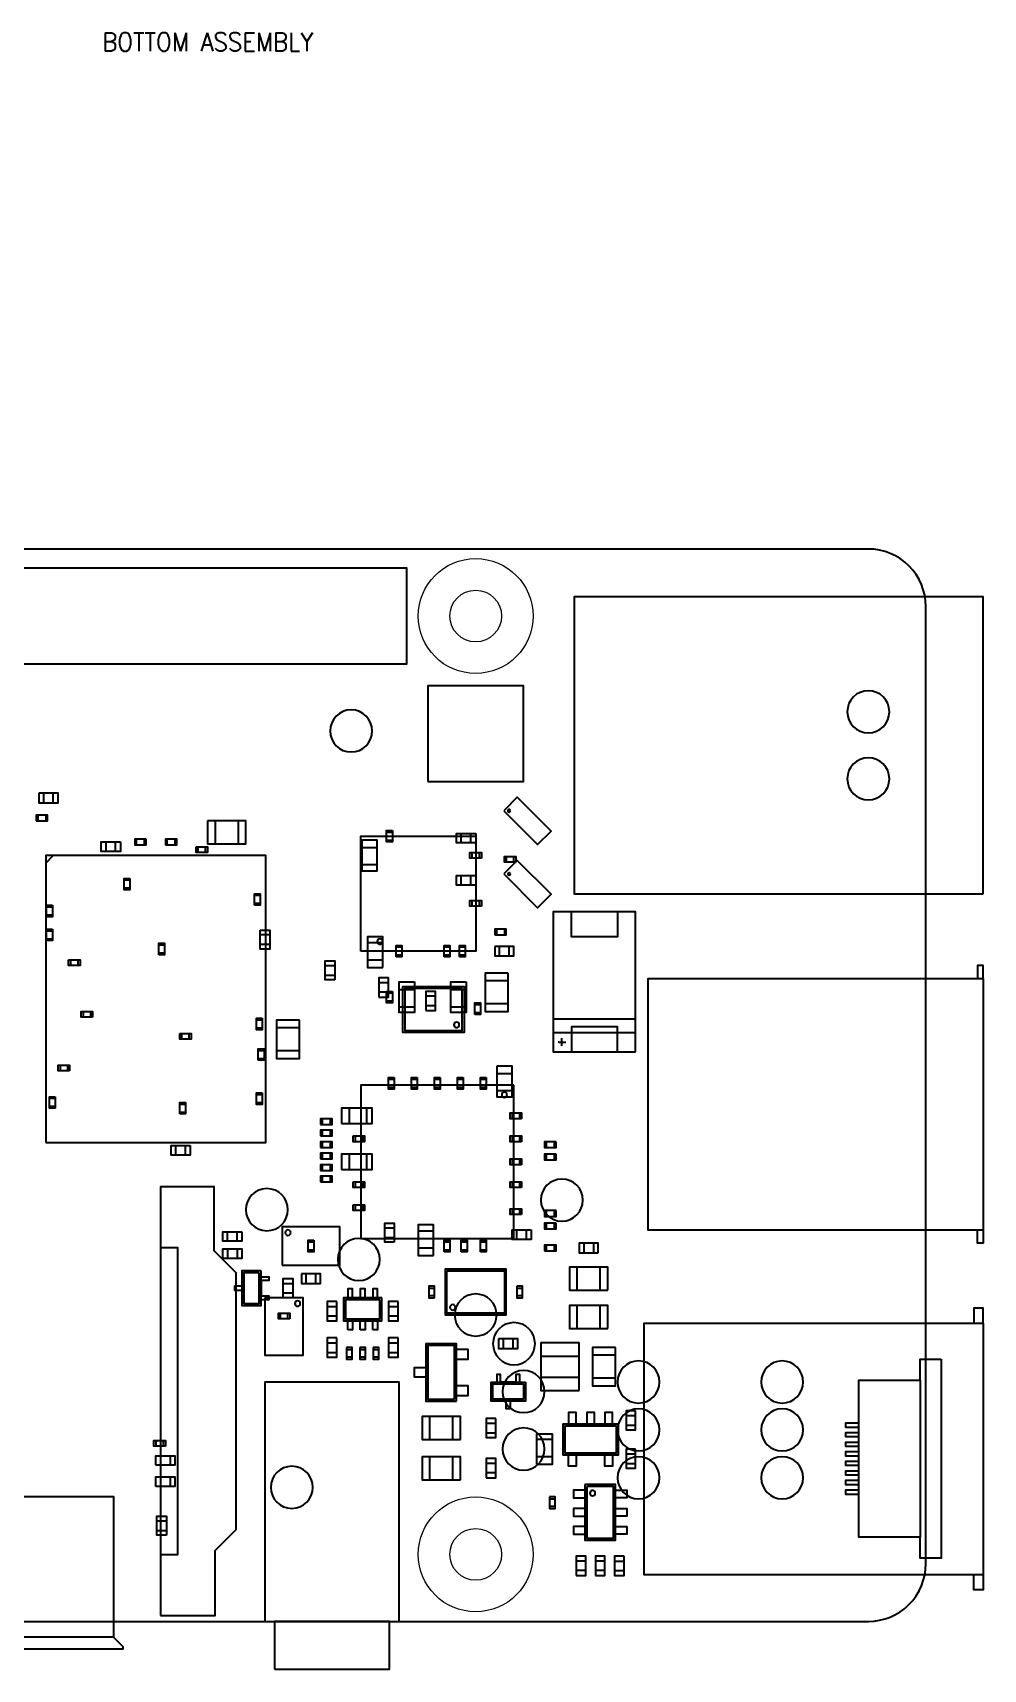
# Model space of a CAD drawing. Header units: millimetres. Extents: x -2.3 to 88, y -2.5 to 83.
# Drawn here: x 38.4 to 88, y -2.5 to 83 of the extents above; entities that cross this region are included whole.
import ezdxf

# ---------------------------------------------------------------- set-up
doc = ezdxf.new("R2010")
doc.units = ezdxf.units.MM
doc.layers.get('0').update_dxf_attribs({"lineweight": 0})
for name, color, linetype in [('BOARD_OUTLINE', 85, 'Continuous'), ('PARTS_BOTTOM', 12, 'Continuous'), ('PARTS_TOP', 111, 'Continuous')]:
    doc.layers.add(name, color=color, linetype=linetype)
doc.styles.get("Standard").update_dxf_attribs({"font": 'standard'})

msp = doc.modelspace()

# ---------------------------------------------------------------- linework, layer by layer
for centre, radius in [((61.5, 52.5), 3), ((61.5, 52.5), 1.35), ((61.5, 3.5), 3), ((61.5, 3.5), 1.35)]:
    msp.add_circle(centre, radius)
at = {"layer": 'BOARD_OUTLINE'}
msp.add_lwpolyline([(3, 0), (82, 0, 0.414214), (85, 3), (85, 53, 0.414214), (82, 56), (3, 56, 0.414214), (0, 53), (0, 3, 0.414214)], format="xyb", close=True, dxfattribs=at)
at = {"layer": 'PARTS_BOTTOM'}
for points in [[(83.1, 47.5, 1), (80.9, 47.5, 1), (83.1, 47.5, 1)], [(56.1, 46.5, 1), (53.9, 46.5, 1), (56.1, 46.5, 1)], [(83.1, 44, 1), (80.9, 44, 1), (83.1, 44, 1)], [(67.1, 22, 1), (64.9, 22, 1), (67.1, 22, 1)], [(51.7, 21.5, 1), (49.5, 21.5, 1), (51.7, 21.5, 1)], [(56.5, 18.9, 1), (54.3, 18.9, 1), (56.5, 18.9, 1)], [(62.6, 16, 1), (60.4, 16, 1), (62.6, 16, 1)], [(64.6, 14.5, 1), (62.4, 14.5, 1), (64.6, 14.5, 1)], [(65.1, 12, 1), (62.9, 12, 1), (65.1, 12, 1)], [(71.1, 12.5, 1), (68.9, 12.5, 1), (71.1, 12.5, 1)], [(78.6, 12.5, 1), (76.4, 12.5, 1), (78.6, 12.5, 1)], [(71.1, 10, 1), (68.9, 10, 1), (71.1, 10, 1)], [(78.6, 10, 1), (76.4, 10, 1), (78.6, 10, 1)], [(65.1, 9, 1), (62.9, 9, 1), (65.1, 9, 1)], [(71.1, 7.5, 1), (68.9, 7.5, 1), (71.1, 7.5, 1)], [(78.6, 7.5, 1), (76.4, 7.5, 1), (78.6, 7.5, 1)], [(53, 7, 1), (50.8, 7, 1), (53, 7, 1)]]:
    msp.add_lwpolyline(points, format="xyb", dxfattribs=at)
for points in [[(57.15, 41.3), (57.15, 40.7), (56.85, 40.7), (56.85, 41.3), (57.15, 41.3)], [(57.15, 41.2), (56.85, 41.2)], [(61.5, 41.15), (61.5, 40.65), (60.5, 40.65), (60.5, 41.15), (61.5, 41.15)], [(60.75, 40.65), (60.75, 41.15)], [(61.25, 40.65), (61.25, 41.15)], [(42.95, 40.7), (42.95, 40.2), (41.95, 40.2), (41.95, 40.7), (42.95, 40.7)], [(42.2, 40.2), (42.2, 40.7)], [(42.7, 40.2), (42.7, 40.7)], [(46.9, 40.45), (47.5, 40.45), (47.5, 40.15), (46.9, 40.15), (46.9, 40.45)], [(47, 40.45), (47, 40.15)], [(47.4, 40.15), (47.4, 40.45)], [(55.55, 40.8), (55.55, 39.2), (56.35, 39.2), (56.35, 40.8), (55.55, 40.8)], [(56.35, 40.4), (55.55, 40.4)], [(56.85, 40.8), (57.15, 40.8)], [(56.35, 39.5), (55.55, 39.5)], [(61.8, 39.85), (61.2, 39.85), (61.2, 40.15), (61.8, 40.15), (61.8, 39.85)], [(61.3, 40.15), (61.3, 39.85)], [(61.7, 39.85), (61.7, 40.15)], [(63.6, 39.65), (63, 39.65), (63, 39.95), (63.6, 39.95), (63.6, 39.65)], [(63.1, 39.95), (63.1, 39.65)], [(63.5, 39.65), (63.5, 39.95)], [(43.45, 38.8), (43.45, 38.2), (43.15, 38.2), (43.15, 38.8), (43.45, 38.8)], [(43.45, 38.7), (43.15, 38.7)], [(61.5, 38.95), (61.5, 38.45), (60.5, 38.45), (60.5, 38.95), (61.5, 38.95)], [(60.75, 38.45), (60.75, 38.95)], [(61.25, 38.45), (61.25, 38.95)], [(43.15, 38.3), (43.45, 38.3)], [(49.95, 37.4), (49.95, 38), (50.25, 38), (50.25, 37.4), (49.95, 37.4)], [(50.25, 37.9), (49.95, 37.9)], [(61.8, 37.35), (61.2, 37.35), (61.2, 37.65), (61.8, 37.65), (61.8, 37.35)], [(61.3, 37.65), (61.3, 37.35)], [(61.7, 37.35), (61.7, 37.65)], [(39.4, 37.4), (39.4, 36.8), (39.1, 36.8), (39.1, 37.4), (39.4, 37.4)], [(39.4, 37.3), (39.1, 37.3)], [(39.1, 36.9), (39.4, 36.9)], [(49.95, 37.5), (50.25, 37.5)], [(39.4, 36.15), (39.4, 35.55), (39.1, 35.55), (39.1, 36.15), (39.4, 36.15)], [(39.4, 36.05), (39.1, 36.05)], [(50.25, 36.1), (50.75, 36.1), (50.75, 35.1), (50.25, 35.1), (50.25, 36.1)], [(39.1, 35.65), (39.4, 35.65)], [(44.96, 34.81), (44.96, 35.41), (45.26, 35.41), (45.26, 34.81), (44.96, 34.81)], [(45.26, 35.31), (44.96, 35.31)], [(50.75, 35.85), (50.25, 35.85)], [(50.75, 35.35), (50.25, 35.35)], [(56.65, 34.15), (56.65, 35.75), (55.85, 35.75), (55.85, 34.15), (56.65, 34.15)], [(55.85, 35.45), (56.65, 35.45)], [(57.35, 34.7), (57.35, 35.3), (57.65, 35.3), (57.65, 34.7), (57.35, 34.7)], [(57.65, 35.2), (57.35, 35.2)], [(59.85, 34.7), (59.85, 35.3), (60.15, 35.3), (60.15, 34.7), (59.85, 34.7)], [(60.15, 35.2), (59.85, 35.2)], [(60.65, 34.7), (60.65, 35.3), (60.95, 35.3), (60.95, 34.7), (60.65, 34.7)], [(60.95, 35.2), (60.65, 35.2)], [(40.25, 34.55), (40.85, 34.55), (40.85, 34.25), (40.25, 34.25), (40.25, 34.55)], [(40.35, 34.55), (40.35, 34.25)], [(40.75, 34.25), (40.75, 34.55)], [(44.96, 34.91), (45.26, 34.91)], [(54.15, 33.5), (53.65, 33.5), (53.65, 34.5), (54.15, 34.5), (54.15, 33.5)], [(53.65, 34.25), (54.15, 34.25)], [(55.85, 34.55), (56.65, 34.55)], [(57.35, 34.8), (57.65, 34.8)], [(59.85, 34.8), (60.15, 34.8)], [(60.65, 34.8), (60.95, 34.8)], [(53.65, 33.75), (54.15, 33.75)], [(57.15, 32.9), (57.15, 32.3), (56.85, 32.3), (56.85, 32.9), (57.15, 32.9)], [(57.15, 32.8), (56.85, 32.8)], [(60.9, 33.15), (60.9, 30.75), (57.7, 30.75), (57.7, 33.15), (60.9, 33.15), (60.9, 33.05)], [(60.8, 33.05), (57.8, 33.05), (57.8, 30.85), (60.8, 30.85), (60.8, 33.05)], [(41.5, 31.55), (40.9, 31.55), (40.9, 31.85), (41.5, 31.85), (41.5, 31.55)], [(41, 31.85), (41, 31.55)], [(41.4, 31.55), (41.4, 31.85)], [(56.85, 32.4), (57.15, 32.4)], [(61.45, 31.7), (61.45, 32.3), (61.75, 32.3), (61.75, 31.7), (61.45, 31.7)], [(61.75, 32.2), (61.45, 32.2)], [(61.45, 31.8), (61.75, 31.8)], [(50.35, 31.5), (50.35, 30.9), (50.05, 30.9), (50.05, 31.5), (50.35, 31.5)], [(50.35, 31.4), (50.05, 31.4)], [(50.05, 31), (50.35, 31)], [(46.05, 30.7), (46.65, 30.7), (46.65, 30.4), (46.05, 30.4), (46.05, 30.7)], [(46.15, 30.7), (46.15, 30.4)], [(46.55, 30.4), (46.55, 30.7)], [(50.15, 29.3), (50.15, 29.9), (50.45, 29.9), (50.45, 29.3), (50.15, 29.3)], [(50.45, 29.8), (50.15, 29.8)], [(50.15, 29.4), (50.45, 29.4)], [(40.3, 28.75), (39.7, 28.75), (39.7, 29.05), (40.3, 29.05), (40.3, 28.75)], [(39.8, 29.05), (39.8, 28.75)], [(40.2, 28.75), (40.2, 29.05)], [(57.25, 28.4), (57.25, 27.8), (56.95, 27.8), (56.95, 28.4), (57.25, 28.4)], [(57.25, 28.3), (56.95, 28.3)], [(58.45, 28.4), (58.45, 27.8), (58.15, 27.8), (58.15, 28.4), (58.45, 28.4)], [(58.45, 28.3), (58.15, 28.3)], [(59.65, 28.4), (59.65, 27.8), (59.35, 27.8), (59.35, 28.4), (59.65, 28.4)], [(59.65, 28.3), (59.35, 28.3)], [(60.85, 28.4), (60.85, 27.8), (60.55, 27.8), (60.55, 28.4), (60.85, 28.4)], [(60.85, 28.3), (60.55, 28.3)], [(62.05, 28.4), (62.05, 27.8), (61.75, 27.8), (61.75, 28.4), (62.05, 28.4)], [(62.05, 28.3), (61.75, 28.3)], [(62.6, 29), (62.6, 27.4), (63.4, 27.4), (63.4, 29), (62.6, 29)], [(63.4, 28.6), (62.6, 28.6)], [(39.55, 27.4), (39.55, 26.8), (39.25, 26.8), (39.25, 27.4), (39.55, 27.4)], [(50.35, 27.6), (50.35, 27), (50.05, 27), (50.05, 27.6), (50.35, 27.6)], [(50.35, 27.5), (50.05, 27.5)], [(56.95, 27.9), (57.25, 27.9)], [(58.15, 27.9), (58.45, 27.9)], [(59.35, 27.9), (59.65, 27.9)], [(60.55, 27.9), (60.85, 27.9)], [(61.75, 27.9), (62.05, 27.9)], [(63.4, 27.7), (62.6, 27.7)], [(39.55, 27.3), (39.25, 27.3)], [(39.25, 26.9), (39.55, 26.9)], [(46.05, 26.5), (46.05, 27.1), (46.35, 27.1), (46.35, 26.5), (46.05, 26.5)], [(46.35, 27), (46.05, 27)], [(46.05, 26.6), (46.35, 26.6)], [(50.05, 27.1), (50.35, 27.1)], [(54.5, 26), (56.1, 26), (56.1, 26.8), (54.5, 26.8), (54.5, 26)], [(54.9, 26.8), (54.9, 26)], [(55.8, 26.8), (55.8, 26)], [(63.9, 26.25), (63.3, 26.25), (63.3, 26.55), (63.9, 26.55), (63.9, 26.25)], [(63.4, 26.55), (63.4, 26.25)], [(63.8, 26.25), (63.8, 26.55)], [(46.6, 24.85), (46.6, 24.35), (45.6, 24.35), (45.6, 24.85), (46.6, 24.85)], [(45.85, 24.35), (45.85, 24.85)], [(46.35, 24.35), (46.35, 24.85)], [(55.1, 25.35), (55.7, 25.35), (55.7, 25.05), (55.1, 25.05), (55.1, 25.35)], [(55.2, 25.35), (55.2, 25.05)], [(55.6, 25.05), (55.6, 25.35)], [(63.9, 25.05), (63.3, 25.05), (63.3, 25.35), (63.9, 25.35), (63.9, 25.05)], [(63.4, 25.35), (63.4, 25.05)], [(63.8, 25.05), (63.8, 25.35)], [(54.5, 23.6), (56.1, 23.6), (56.1, 24.4), (54.5, 24.4), (54.5, 23.6)], [(54.9, 24.4), (54.9, 23.6)], [(55.8, 24.4), (55.8, 23.6)], [(63.9, 23.85), (63.3, 23.85), (63.3, 24.15), (63.9, 24.15), (63.9, 23.85)], [(63.4, 24.15), (63.4, 23.85)], [(63.8, 23.85), (63.8, 24.15)], [(55.1, 22.95), (55.7, 22.95), (55.7, 22.65), (55.1, 22.65), (55.1, 22.95)], [(55.2, 22.95), (55.2, 22.65)], [(55.6, 22.65), (55.6, 22.95)], [(63.9, 22.65), (63.3, 22.65), (63.3, 22.95), (63.9, 22.95), (63.9, 22.65)], [(63.4, 22.95), (63.4, 22.65)], [(63.8, 22.65), (63.8, 22.95)], [(55.1, 21.75), (55.7, 21.75), (55.7, 21.45), (55.1, 21.45), (55.1, 21.75)], [(55.2, 21.75), (55.2, 21.45)], [(55.6, 21.45), (55.6, 21.75)], [(63.9, 21.25), (63.3, 21.25), (63.3, 21.55), (63.9, 21.55), (63.9, 21.25)], [(63.4, 21.55), (63.4, 21.25)], [(63.8, 21.25), (63.8, 21.55)], [(57.25, 19.8), (56.75, 19.8), (56.75, 20.8), (57.25, 20.8), (57.25, 19.8)], [(56.75, 20.55), (57.25, 20.55)], [(59.3, 19.1001), (59.3, 20.6999), (58.5, 20.6999), (58.5, 19.1001), (59.3, 19.1001)], [(49.3, 20.35), (49.3, 19.85), (48.3, 19.85), (48.3, 20.35), (49.3, 20.35)], [(48.55, 19.85), (48.55, 20.35)], [(49.05, 19.85), (49.05, 20.35)], [(53.05, 19.9), (53.05, 19.3), (52.75, 19.3), (52.75, 19.9), (53.05, 19.9)], [(53.05, 19.8), (52.75, 19.8)], [(56.75, 20.05), (57.25, 20.05)], [(58.5, 20.4), (59.3, 20.4)], [(59.85, 19.3), (59.85, 19.9), (60.15, 19.9), (60.15, 19.3), (59.85, 19.3)], [(60.15, 19.8), (59.85, 19.8)], [(60.75, 19.3), (60.75, 19.9), (61.05, 19.9), (61.05, 19.3), (60.75, 19.3)], [(61.05, 19.8), (60.75, 19.8)], [(61.75, 19.3), (61.75, 19.9), (62.05, 19.9), (62.05, 19.3), (61.75, 19.3)], [(62.05, 19.8), (61.75, 19.8)], [(64.4, 20.45), (64.4, 19.95), (63.4, 19.95), (63.4, 20.45), (64.4, 20.45)], [(63.65, 19.95), (63.65, 20.45)], [(64.15, 19.95), (64.15, 20.45)], [(48.3, 18.95), (48.3, 19.45), (49.3, 19.45), (49.3, 18.95), (48.3, 18.95)], [(48.55, 19.45), (48.55, 18.95)], [(49.05, 19.45), (49.05, 18.95)], [(52.75, 19.4), (53.05, 19.4)], [(58.5, 19.5), (59.3, 19.5)], [(59.85, 19.4), (60.15, 19.4)], [(60.75, 19.4), (61.05, 19.4)], [(61.75, 19.4), (62.05, 19.4)], [(50.3, 18.3), (49.3, 18.3), (49.3, 16.5), (50.3, 16.5), (50.3, 18.3)], [(50.2, 18.2), (49.4, 18.2), (49.4, 16.6), (50.2, 16.6), (50.2, 18.2)], [(50.3, 18), (50.7, 18), (50.7, 17.8), (50.3, 17.8), (50.3, 17), (50.7, 17), (50.7, 16.8), (50.3, 16.8)], [(49.3, 17.5), (48.9, 17.5), (48.9, 17.3), (49.3, 17.3)], [(51.95, 16.9), (51.45, 16.9), (51.45, 17.9), (51.95, 17.9), (51.95, 16.9)], [(51.45, 17.65), (51.95, 17.65)], [(51.45, 17.15), (51.95, 17.15)], [(51.8, 15.8), (51.2, 15.8), (51.2, 16.1), (51.8, 16.1), (51.8, 15.8)], [(51.3, 16.1), (51.3, 15.8)], [(51.7, 15.8), (51.7, 16.1)], [(85.8, 13.7), (85.8, 3.3), (84.7, 3.3), (84.7, 4.4), (81.5, 4.4), (81.5, 12.6), (84.7, 12.6), (84.7, 13.7), (85.8, 13.7)], [(84.7, 12.6), (84.7, 4.4)], [(81.5, 10.35), (80.8, 10.35), (80.8, 10.15), (81.5, 10.15)], [(45.3, 9.15), (44.7, 9.15), (44.7, 9.45), (45.3, 9.45), (45.3, 9.15)], [(44.8, 9.45), (44.8, 9.15)], [(45.2, 9.15), (45.2, 9.45)], [(81.5, 9.85), (80.8, 9.85), (80.8, 9.65), (81.5, 9.65)], [(44.8, 8.15), (44.8, 8.65), (45.8, 8.65), (45.8, 8.15), (44.8, 8.15)], [(45.05, 8.65), (45.05, 8.15)], [(45.55, 8.65), (45.55, 8.15)], [(81.5, 9.35), (80.8, 9.35), (80.8, 9.15), (81.5, 9.15)], [(81.5, 8.85), (80.8, 8.85), (80.8, 8.65), (81.5, 8.65)], [(81.5, 8.35), (80.8, 8.35), (80.8, 8.15), (81.5, 8.15)], [(81.5, 7.85), (80.8, 7.85), (80.8, 7.65), (81.5, 7.65)], [(44.8, 7.05), (44.8, 7.55), (45.8, 7.55), (45.8, 7.05), (44.8, 7.05)], [(45.05, 7.55), (45.05, 7.05)], [(45.55, 7.55), (45.55, 7.05)], [(81.5, 7.35), (80.8, 7.35), (80.8, 7.15), (81.5, 7.15)], [(81.5, 6.85), (80.8, 6.85), (80.8, 6.65), (81.5, 6.65)], [(45.35, 4.5), (44.85, 4.5), (44.85, 5.5), (45.35, 5.5), (45.35, 4.5)], [(44.85, 5.25), (45.35, 5.25)], [(44.85, 4.75), (45.35, 4.75)]]:
    msp.add_lwpolyline(points, dxfattribs=at)
msp.add_lwpolyline([(60.6414, 31.15, 1), (60.3586, 31.15, 1)], format="xyb", close=True, dxfattribs=at)
at = {"layer": 'PARTS_TOP'}
for points in [[(7.1, 50), (57.9, 50), (57.9, 55), (7.1, 55), (7.1, 50)], [(88, 37.995), (88, 53.505), (66.65, 53.505), (66.65, 37.995), (88, 37.995)], [(59, 43.86), (64, 43.86), (64, 48.86), (59, 48.86), (59, 43.86)], [(38.7, 43.25), (38.7, 42.75), (39.7, 42.75), (39.7, 43.25), (38.7, 43.25)], [(38.95, 42.75), (38.95, 43.25)], [(39.45, 42.75), (39.45, 43.25)], [(62.9626, 42.3303), (64.7303, 40.5626), (65.4374, 41.2697), (63.6697, 43.0374), (62.9626, 42.3303)], [(38.55, 41.8), (39.15, 41.8), (39.15, 42.1), (38.55, 42.1), (38.55, 41.8)], [(38.65, 41.8), (38.65, 42.1)], [(39.05, 42.1), (39.05, 41.8)], [(47.5, 41.8), (47.5, 40.6), (49.5, 40.6), (49.5, 41.8), (47.5, 41.8)], [(47.9, 41.8), (47.9, 40.6)], [(49.1, 41.8), (49.1, 40.6)], [(44.3, 40.85), (43.7, 40.85), (43.7, 40.55), (44.3, 40.55), (44.3, 40.85)], [(43.8, 40.55), (43.8, 40.85)], [(44.2, 40.85), (44.2, 40.55)], [(45.3, 40.55), (45.9, 40.55), (45.9, 40.85), (45.3, 40.85), (45.3, 40.55)], [(45.4, 40.55), (45.4, 40.85)], [(45.8, 40.85), (45.8, 40.55)], [(55.5, 35), (55.5, 41), (61.5, 41), (61.5, 35), (55.5, 35)], [(39.05, 40), (39.05, 39.6), (39.45, 40), (39.05, 40)], [(39.05, 25), (50.55, 25), (50.55, 40), (39.05, 40), (39.05, 25)], [(62.9626, 39.0303), (64.7303, 37.2626), (65.4374, 37.9697), (63.6697, 39.7374), (62.9626, 39.0303)], [(69.85, 29.75), (69.85, 37.05), (65.55, 37.05), (65.55, 29.75), (69.85, 29.75)], [(68.9, 37.05), (68.9, 35.75), (66.5, 35.75), (66.5, 37.05)], [(62.5, 35.85), (63.1, 35.85), (63.1, 36.15), (62.5, 36.15), (62.5, 35.85)], [(62.6, 35.85), (62.6, 36.15)], [(63, 36.15), (63, 35.85)], [(62.5, 35.25), (62.5, 34.75), (63.5, 34.75), (63.5, 35.25), (62.5, 35.25)], [(62.75, 34.75), (62.75, 35.25)], [(63.25, 34.75), (63.25, 35.25)], [(88, 33.57), (88, 20.43), (70.5, 20.43), (70.5, 33.57), (88, 33.57), (88, 34.25), (87.7, 34.25), (87.7, 33.57)], [(56.45, 32.6), (56.95, 32.6), (56.95, 33.6), (56.45, 33.6), (56.45, 32.6)], [(56.95, 33.35), (56.45, 33.35)], [(58.3, 33.4), (58.3, 31.8), (57.5, 31.8), (57.5, 33.4), (58.3, 33.4)], [(61, 33.4), (61, 31.8), (60.2, 31.8), (60.2, 33.4), (61, 33.4)], [(63.2001, 33.85), (61.9999, 33.85), (61.9999, 31.85), (63.2001, 31.85), (63.2001, 33.85)], [(63.2, 33.45), (62, 33.45)], [(56.95, 32.85), (56.45, 32.85)], [(57.5, 33), (58.3, 33)], [(58.9, 31.9), (59.4, 31.9), (59.4, 32.9), (58.9, 32.9), (58.9, 31.9)], [(59.4, 32.65), (58.9, 32.65)], [(60.2, 33), (61, 33)], [(57.5, 32.1), (58.3, 32.1)], [(59.4, 32.15), (58.9, 32.15)], [(60.2, 32.1), (61, 32.1)], [(63.2, 32.25), (62, 32.25)], [(52.3, 31.4), (51.1, 31.4), (51.1, 29.4), (52.3, 29.4), (52.3, 31.4)], [(52.3, 31), (51.1, 31)], [(68.9, 29.75), (68.9, 31.05), (66.5, 31.05), (66.5, 29.75)], [(65.85, 30.25), (65.8, 30.25)], [(65.85, 30.25), (66.2, 30.25)], [(66, 30.05), (66, 30.45)], [(52.3, 29.8), (51.1, 29.8)], [(63.5, 28), (55.5, 28), (55.5, 20), (63.5, 20), (63.5, 28)], [(53.4, 25.95), (54, 25.95), (54, 26.25), (53.4, 26.25), (53.4, 25.95)], [(53.4, 25.35), (54, 25.35), (54, 25.65), (53.4, 25.65), (53.4, 25.35)], [(53.5, 25.95), (53.5, 26.25)], [(53.5, 25.35), (53.5, 25.65)], [(53.9, 26.25), (53.9, 25.95)], [(53.9, 25.65), (53.9, 25.35)], [(53.4, 24.75), (54, 24.75), (54, 25.05), (53.4, 25.05), (53.4, 24.75)], [(53.5, 24.75), (53.5, 25.05)], [(53.9, 25.05), (53.9, 24.75)], [(65.7, 25.05), (65.1, 25.05), (65.1, 24.75), (65.7, 24.75), (65.7, 25.05)], [(65.2, 24.75), (65.2, 25.05)], [(65.6, 25.05), (65.6, 24.75)], [(53.4, 24.15), (54, 24.15), (54, 24.45), (53.4, 24.45), (53.4, 24.15)], [(53.5, 24.15), (53.5, 24.45)], [(53.9, 24.45), (53.9, 24.15)], [(65.7, 24.4), (65.1, 24.4), (65.1, 24.1), (65.7, 24.1), (65.7, 24.4)], [(65.2, 24.1), (65.2, 24.4)], [(65.6, 24.4), (65.6, 24.1)], [(53.4, 23.55), (54, 23.55), (54, 23.85), (53.4, 23.85), (53.4, 23.55)], [(53.4, 22.95), (54, 22.95), (54, 23.25), (53.4, 23.25), (53.4, 22.95)], [(53.5, 23.55), (53.5, 23.85)], [(53.5, 22.95), (53.5, 23.25)], [(53.9, 23.85), (53.9, 23.55)], [(53.9, 23.25), (53.9, 22.95)], [(45.05, 0.3), (47.9, 0.3), (47.9, 3.7), (49, 4.8), (49, 18.2), (47.85, 19.35), (47.85, 22.7), (45.05, 22.7), (45.05, 0.3)], [(65.7, 21.45), (65.1, 21.45), (65.1, 21.15), (65.7, 21.15), (65.7, 21.45)], [(65.2, 21.15), (65.2, 21.45)], [(65.6, 21.45), (65.6, 21.15)], [(51.4, 18.6), (54.4, 18.6), (54.4, 20.6), (51.4, 20.6), (51.4, 18.6)], [(65.7, 20.8), (65.1, 20.8), (65.1, 20.5), (65.7, 20.5), (65.7, 20.8)], [(65.2, 20.5), (65.2, 20.8)], [(65.6, 20.8), (65.6, 20.5)], [(67.9, 19.25), (67.9, 19.75), (66.9, 19.75), (66.9, 19.25), (67.9, 19.25)], [(67.15, 19.75), (67.15, 19.25)], [(67.65, 19.75), (67.65, 19.25)], [(88, 20.43), (88, 19.75), (87.7, 19.75), (87.7, 20.43)], [(45.05, 3.5), (45.95, 3.5), (45.95, 19.5), (45.05, 19.5)], [(65.1, 19.35), (65.7, 19.35), (65.7, 19.65), (65.1, 19.65), (65.1, 19.35)], [(65.2, 19.35), (65.2, 19.65)], [(65.6, 19.65), (65.6, 19.35)], [(52.4, 18.15), (52.4, 17.65), (53.4, 17.65), (53.4, 18.15), (52.4, 18.15)], [(52.65, 17.65), (52.65, 18.15)], [(53.15, 17.65), (53.15, 18.15)], [(59.9, 18.4), (59.9, 16), (63.1, 16), (63.1, 18.4), (59.9, 18.4), (59.9, 18.3)], [(60, 18.3), (63, 18.3), (63, 16.1), (60, 16.1), (60, 18.3)], [(68.4, 17.3), (68.4, 18.5), (66.4, 18.5), (66.4, 17.3), (68.4, 17.3)], [(66.8, 17.3), (66.8, 18.5)], [(68, 17.3), (68, 18.5)], [(55.075, 16.9), (55.075, 17.375), (54.825, 17.375), (54.825, 16.9)], [(55.725, 16.9), (55.725, 17.375), (55.475, 17.375), (55.475, 16.9)], [(56.375, 16.9), (56.375, 17.375), (56.125, 17.375), (56.125, 16.9)], [(59.35, 16.9), (59.35, 17.5), (59.05, 17.5), (59.05, 16.9), (59.35, 16.9)], [(59.05, 17.4), (59.35, 17.4)], [(63.65, 17.5), (63.65, 16.9), (63.95, 16.9), (63.95, 17.5), (63.65, 17.5)], [(63.65, 17.4), (63.95, 17.4)], [(50.5, 16.9), (50.5, 13.9), (52.5, 13.9), (52.5, 16.9), (50.5, 16.9)], [(54.25, 16.7), (53.75, 16.7), (53.75, 15.7), (54.25, 15.7), (54.25, 16.7)], [(53.75, 16.45), (54.25, 16.45)], [(56.6, 16.9), (54.6, 16.9), (54.6, 15.7), (56.6, 15.7), (56.6, 16.9)], [(56.5, 16.8), (54.7, 16.8), (54.7, 15.8), (56.5, 15.8), (56.5, 16.8)], [(57.45, 16.7), (56.95, 16.7), (56.95, 15.7), (57.45, 15.7), (57.45, 16.7)], [(56.95, 16.45), (57.45, 16.45)], [(59.35, 17), (59.05, 17)], [(63.95, 17), (63.65, 17)], [(68.4, 15.3), (68.4, 16.5), (66.4, 16.5), (66.4, 15.3), (68.4, 15.3)], [(66.8, 15.3), (66.8, 16.5)], [(68, 15.3), (68, 16.5)], [(88, 15.57), (88, 16.35), (87.5, 16.35), (87.5, 15.57)], [(53.75, 15.95), (54.25, 15.95)], [(55.075, 15.7), (55.075, 15.225), (54.825, 15.225)], [(54.825, 15.225), (54.825, 15.7)], [(55.725, 15.7), (55.725, 15.225), (55.475, 15.225)], [(55.475, 15.225), (55.475, 15.7)], [(56.125, 15.225), (56.125, 15.7)], [(56.375, 15.7), (56.375, 15.225), (56.125, 15.225)], [(56.95, 15.95), (57.45, 15.95)], [(88, 2.43), (70.3, 2.43), (70.3, 15.57), (88, 15.57), (88, 1.65), (87.5, 1.65), (87.5, 2.43)], [(54.25, 14.8), (53.75, 14.8), (53.75, 13.8), (54.25, 13.8), (54.25, 14.8)], [(53.75, 14.55), (54.25, 14.55)], [(57.45, 14.8), (56.95, 14.8), (56.95, 13.8), (57.45, 13.8), (57.45, 14.8)], [(56.95, 14.55), (57.45, 14.55)], [(62.7, 14.75), (62.7, 14.25), (63.7, 14.25), (63.7, 14.75), (62.7, 14.75)], [(62.95, 14.25), (62.95, 14.75)], [(63.45, 14.25), (63.45, 14.75)], [(66.9, 12.05), (66.9, 14.55), (64.9, 14.55), (64.9, 12.05), (66.9, 12.05)], [(53.75, 14.05), (54.25, 14.05)], [(54.75, 14.3), (54.75, 13.7), (55.05, 13.7), (55.05, 14.3), (54.75, 14.3)], [(54.75, 14.2), (55.05, 14.2)], [(55.05, 13.8), (54.75, 13.8)], [(55.45, 14.3), (55.45, 13.7), (55.75, 13.7), (55.75, 14.3), (55.45, 14.3)], [(55.45, 14.2), (55.75, 14.2)], [(55.75, 13.8), (55.45, 13.8)], [(56.15, 14.3), (56.15, 13.7), (56.45, 13.7), (56.45, 14.3), (56.15, 14.3)], [(56.15, 14.2), (56.45, 14.2)], [(56.45, 13.8), (56.15, 13.8)], [(56.95, 14.05), (57.45, 14.05)], [(60.5, 11.5), (60.5, 14.5), (58.9, 14.5), (58.9, 11.5), (60.5, 11.5)], [(60.4, 11.6), (60.4, 14.4), (59, 14.4), (59, 11.6), (60.4, 11.6)], [(60.5, 13.7), (61.1, 13.7), (61.1, 14.2), (60.5, 14.2)], [(64.9, 13.85), (66.9, 13.85)], [(68.8, 14.3), (67.6, 14.3), (67.6, 12.3), (68.8, 12.3), (68.8, 14.3)], [(68.8, 13.9), (67.6, 13.9)], [(58.9, 12.75), (58.3, 12.75), (58.3, 13.25), (58.9, 13.25)], [(63.8, 12.5), (63.8, 12.9), (63.6, 12.9), (63.6, 12.5), (62.8, 12.5), (62.8, 12.9), (62.6, 12.9), (62.6, 12.5)], [(50.5, 0), (57.5, 0), (57.5, 12.5), (50.5, 12.5), (50.5, 0)], [(60.5, 11.8), (61.1, 11.8), (61.1, 12.3), (60.5, 12.3)], [(64.1, 12.5), (64.1, 11.5), (62.3, 11.5), (62.3, 12.5), (64.1, 12.5)], [(64, 12.4), (64, 11.6), (62.4, 11.6), (62.4, 12.4), (64, 12.4)], [(64.9, 12.75), (66.9, 12.75)], [(68.8, 12.7), (67.6, 12.7)], [(63.3, 11.5), (63.3, 11.1), (63.1, 11.1), (63.1, 11.5)], [(60.7, 9.5), (60.7, 10.7), (58.7, 10.7), (58.7, 9.5), (60.7, 9.5)], [(59.1, 9.5), (59.1, 10.7)], [(60.3, 9.5), (60.3, 10.7)], [(62.55, 10.6), (62.05, 10.6), (62.05, 9.6), (62.55, 9.6), (62.55, 10.6)], [(62.05, 10.35), (62.55, 10.35)], [(68.95, 10.3), (66.05, 10.3), (66.05, 8.7), (68.95, 8.7), (68.95, 10.3)], [(66.75, 10.3), (66.75, 10.9), (66.35, 10.9), (66.35, 10.3)], [(67.7, 10.3), (67.7, 10.9), (67.3, 10.9), (67.3, 10.3)], [(68.65, 10.3), (68.65, 10.9), (68.25, 10.9), (68.25, 10.3)], [(69.85, 11), (69.35, 11), (69.35, 10), (69.85, 10), (69.85, 11)], [(69.35, 10.75), (69.85, 10.75)], [(62.05, 9.85), (62.55, 9.85)], [(64.7, 8.2), (64.7, 9.8), (65.5, 9.8), (65.5, 8.2), (64.7, 8.2)], [(65.5, 9.5), (64.7, 9.5)], [(68.85, 10.2), (66.15, 10.2), (66.15, 8.8), (68.85, 8.8), (68.85, 10.2)], [(69.35, 10.25), (69.85, 10.25)], [(60.7, 7.4), (60.7, 8.6), (58.7, 8.6), (58.7, 7.4), (60.7, 7.4)], [(59.1, 7.4), (59.1, 8.6)], [(60.3, 7.4), (60.3, 8.6)], [(65.5, 8.6), (64.7, 8.6)], [(66.75, 8.7), (66.75, 8.1), (66.35, 8.1), (66.35, 8.7)], [(68.65, 8.7), (68.65, 8.1), (68.25, 8.1), (68.25, 8.7)], [(69.85, 9), (69.35, 9), (69.35, 8), (69.85, 8), (69.85, 9)], [(69.35, 8.75), (69.85, 8.75)], [(62.05, 7.5), (62.55, 7.5), (62.55, 8.5), (62.05, 8.5), (62.05, 7.5)], [(62.55, 8.25), (62.05, 8.25)], [(62.55, 7.75), (62.05, 7.75)], [(69.35, 8.25), (69.85, 8.25)], [(67.2, 6.85), (66.6, 6.85), (66.6, 6.45), (67.2, 6.45)], [(67.2, 7.15), (67.2, 4.25), (68.8, 4.25), (68.8, 7.15), (67.2, 7.15)], [(67.3, 7.05), (67.3, 4.35), (68.7, 4.35), (68.7, 7.05), (67.3, 7.05)], [(68.8, 6.85), (69.4, 6.85), (69.4, 6.45), (68.8, 6.45)], [(36.4, -0.83), (36.4, 6.52), (42.6, 6.52), (42.6, -0.83), (36.4, -0.83), (35.9, -1.33), (35.9, -1.43), (43.1, -1.43), (43.1, -1.33), (42.6, -0.83)], [(65.35, 6.5), (65.35, 5.9), (65.65, 5.9), (65.65, 6.5), (65.35, 6.5)], [(65.35, 6.4), (65.65, 6.4)], [(65.65, 6), (65.35, 6)], [(67.2, 5.9), (66.6, 5.9), (66.6, 5.5), (67.2, 5.5)], [(68.8, 5.9), (69.4, 5.9), (69.4, 5.5), (68.8, 5.5)], [(67.2, 4.95), (66.6, 4.95), (66.6, 4.55), (67.2, 4.55)], [(68.8, 4.95), (69.4, 4.95), (69.4, 4.55), (68.8, 4.55)], [(66.75, 2.4), (67.25, 2.4), (67.25, 3.4), (66.75, 3.4), (66.75, 2.4)], [(67.25, 3.15), (66.75, 3.15)], [(67.25, 2.65), (66.75, 2.65)], [(67.75, 2.4), (68.25, 2.4), (68.25, 3.4), (67.75, 3.4), (67.75, 2.4)], [(68.25, 3.15), (67.75, 3.15)], [(68.25, 2.65), (67.75, 2.65)], [(69.25, 3.4), (68.75, 3.4), (68.75, 2.4), (69.25, 2.4), (69.25, 3.4)], [(68.75, 3.15), (69.25, 3.15)], [(68.75, 2.65), (69.25, 2.65)], [(51, -2.5), (57, -2.5), (57, 0), (51, 0), (51, -2.5)]]:
    msp.add_lwpolyline(points, dxfattribs=at)
for points in [[(63.3161, 42.3303, 1), (63.1747, 42.3304, 1)], [(63.3161, 39.0303, 1), (63.1747, 39.0304, 1)], [(56.6414, 35.5, 1), (56.3586, 35.5, 1)], [(63.141, 27.5, 1), (62.859, 27.5, 1)], [(60.4414, 16.4, 1), (60.1586, 16.4, 1)], [(67.7414, 6.7, 1), (67.4586, 6.7, 1)]]:
    msp.add_lwpolyline(points, format="xyb", close=True, dxfattribs=at)
msp.add_lwpolyline([(65.55, 30.75), (69.85, 30.75), (69.85, 31.45), (65.55, 31.45)], close=True, dxfattribs=at)
for points in [[(51.8414, 20.3, 1), (51.5586, 20.3, 1), (51.8414, 20.3, 1)], [(52.3414, 16.6, 1), (52.0586, 16.6, 1), (52.3414, 16.6, 1)]]:
    msp.add_lwpolyline(points, format="xyb", dxfattribs=at)

# ---------------------------------------------------------------- texts
at = {"layer": 'PARTS_BOTTOM'}
msp.add_text('BOTTOM ASSEMBLY', height=0.96, dxfattribs=at).set_placement((42, 82))

doc.saveas('drawing.dxf')
